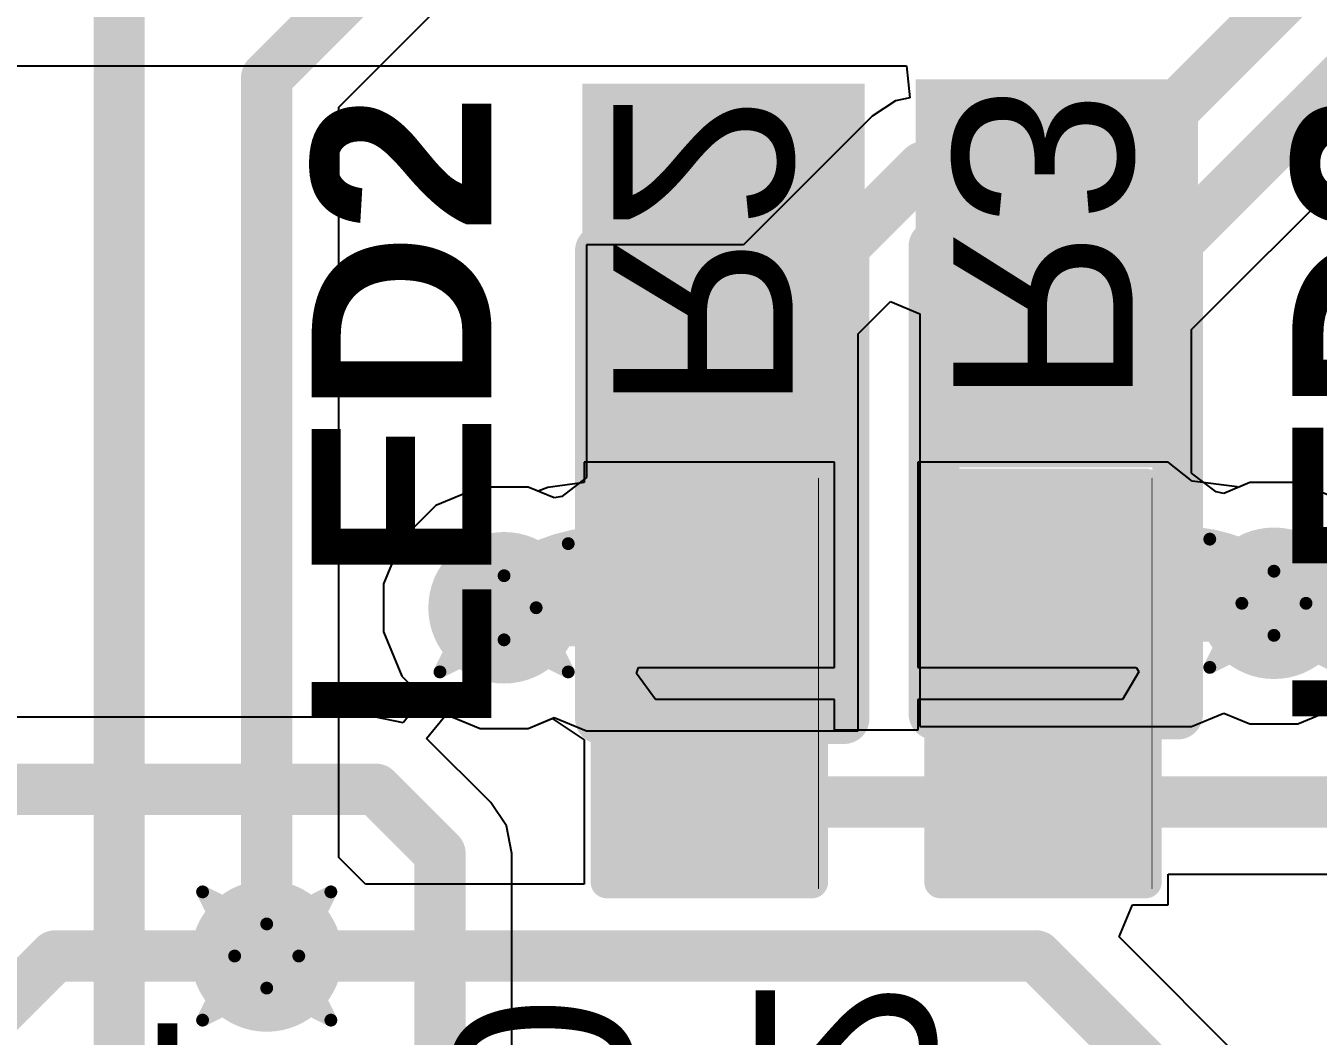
# Model space of a CAD drawing. Header units: inches. Extents: x -8 to 384, y -12 to 64.
# Drawn here: x 15.91 to 21.03, y 8.75 to 12.75 of the extents above; entities that cross this region are included whole.
import ezdxf

# ---------------------------------------------------------------- set-up
doc = ezdxf.new("R2010")
doc.units = ezdxf.units.IN
for name, color, linetype in [('Board_outline', 216, 'Continuous'), ('Bottom Layer', 5, 'Continuous'), ('Bottom Overlay', 54, 'Continuous'), ('Bottom Paste', 16, 'Continuous'), ('Bottom Solder', 6, 'Continuous'), ('Drill Drawing', 1, 'Continuous'), ('Top Layer', 1, 'Continuous'), ('Top Overlay', 2, 'Continuous'), ('Top Paste', 8, 'Continuous'), ('Top Solder', 216, 'Continuous'), ('Via Holes', 16, 'Continuous')]:
    doc.layers.add(name, color=color, linetype=linetype)
doc.styles.add('Arial', font='', dxfattribs={"height": 0.2})
doc.styles.add('Arial_Bold', font='', dxfattribs={"height": 0.2})
doc.styles.get('Arial').set_extended_font_data('Arial')
doc.styles.get('Arial_Bold').set_extended_font_data('Arial', bold=True)

# ---------------------------------------------------------------- blocks, each defined once
blk = doc.blocks.new('R__0402_B_16')
at = {"layer": 'Bottom Layer'}
for points in [[(-0.2413, 0.3175), (-0.2413, -0.3175), (-0.6985, -0.3175), (-0.6985, 0.3175)], [(0.6985, 0.3175), (0.6985, -0.3175), (0.2413, -0.3175), (0.2413, 0.3175)]]:
    blk.add_hatch(color=5, dxfattribs=at).paths.add_polyline_path(points)
at = {"layer": 'Bottom Paste'}
for points in [[(-0.2413, 0.3175), (-0.2413, -0.3175), (-0.6985, -0.3175), (-0.6985, 0.3175)], [(0.6985, 0.3175), (0.6985, -0.3175), (0.2413, -0.3175), (0.2413, 0.3175)]]:
    blk.add_hatch(color=16, dxfattribs=at).paths.add_polyline_path(points)
at = {"layer": 'Bottom Solder'}
for points in [[(-0.1397, 0.4191), (-0.1397, -0.4191), (-0.8001, -0.4191), (-0.8001, 0.4191)], [(0.8001, 0.4191), (0.8001, -0.4191), (0.1397, -0.4191), (0.1397, 0.4191)]]:
    blk.add_hatch(color=6, dxfattribs=at).paths.add_polyline_path(points)
at = {"layer": 'Bottom Overlay'}
for points in [[(-0.7874, -0.4064, 0.127, 0.127, 0), (-0.7874, 0.4064, 0.127, 0.127, 0)], [(0.7874, 0.4064, 0.127, 0.127, 0), (-0.7874, 0.4064, 0.127, 0.127, 0)], [(0.7874, -0.4064, 0.127, 0.127, 0), (0.7874, 0.4064, 0.127, 0.127, 0)], [(0.8128, 0.4318, 0.00323, 0.00323, 0), (-0.8128, 0.4318, 0.00323, 0.00323, 0)], [(0.7874, -0.4064, 0.127, 0.127, 0), (-0.7874, -0.4064, 0.127, 0.127, 0)]]:
    blk.add_lwpolyline(points, format="xyseb", dxfattribs=at)
for points in [[(-0.8191, 0.4064, 0.0635, 0.0635, 1), (-0.7556, 0.4064, 0.0635, 0.0635, 1)], [(-0.8191, 0.4064, 0.0635, 0.0635, 1), (-0.7556, 0.4064, 0.0635, 0.0635, 1)], [(0.7556, 0.4064, 0.0635, 0.0635, 1), (0.8191, 0.4064, 0.0635, 0.0635, 1)], [(0.7556, 0.4064, 0.0635, 0.0635, 1), (0.8191, 0.4064, 0.0635, 0.0635, 1)], [(-0.8136, 0.4318, 0.00161, 0.00161, 1), (-0.812, 0.4318, 0.00161, 0.00161, 1)], [(0.812, 0.4318, 0.00161, 0.00161, 1), (0.8136, 0.4318, 0.00161, 0.00161, 1)], [(-0.8191, -0.4064, 0.0635, 0.0635, 1), (-0.7556, -0.4064, 0.0635, 0.0635, 1)], [(-0.8191, -0.4064, 0.0635, 0.0635, 1), (-0.7556, -0.4064, 0.0635, 0.0635, 1)], [(0.7556, -0.4064, 0.0635, 0.0635, 1), (0.8191, -0.4064, 0.0635, 0.0635, 1)], [(0.7556, -0.4064, 0.0635, 0.0635, 1), (0.8191, -0.4064, 0.0635, 0.0635, 1)]]:
    blk.add_lwpolyline(points, format="xyseb", close=True, dxfattribs=at)
blk = doc.blocks.new('R__0402_B_17')
at = {"layer": 'Bottom Layer'}
for points in [[(-0.2413, 0.3175), (-0.2413, -0.3175), (-0.6985, -0.3175), (-0.6985, 0.3175)], [(0.6985, 0.3175), (0.6985, -0.3175), (0.2413, -0.3175), (0.2413, 0.3175)]]:
    blk.add_hatch(color=5, dxfattribs=at).paths.add_polyline_path(points)
at = {"layer": 'Bottom Paste'}
for points in [[(-0.2413, 0.3175), (-0.2413, -0.3175), (-0.6985, -0.3175), (-0.6985, 0.3175)], [(0.6985, 0.3175), (0.6985, -0.3175), (0.2413, -0.3175), (0.2413, 0.3175)]]:
    blk.add_hatch(color=16, dxfattribs=at).paths.add_polyline_path(points)
at = {"layer": 'Bottom Solder'}
for points in [[(-0.1397, 0.4191), (-0.1397, -0.4191), (-0.8001, -0.4191), (-0.8001, 0.4191)], [(0.8001, 0.4191), (0.8001, -0.4191), (0.1397, -0.4191), (0.1397, 0.4191)]]:
    blk.add_hatch(color=6, dxfattribs=at).paths.add_polyline_path(points)
at = {"layer": 'Bottom Overlay'}
for points in [[(-0.7874, -0.4064, 0.127, 0.127, 0), (-0.7874, 0.4064, 0.127, 0.127, 0)], [(0.7874, 0.4064, 0.127, 0.127, 0), (-0.7874, 0.4064, 0.127, 0.127, 0)], [(0.7874, -0.4064, 0.127, 0.127, 0), (0.7874, 0.4064, 0.127, 0.127, 0)], [(0.8128, 0.4318, 0.00323, 0.00323, 0), (-0.8128, 0.4318, 0.00323, 0.00323, 0)], [(0.7874, -0.4064, 0.127, 0.127, 0), (-0.7874, -0.4064, 0.127, 0.127, 0)]]:
    blk.add_lwpolyline(points, format="xyseb", dxfattribs=at)
for points in [[(-0.8191, 0.4064, 0.0635, 0.0635, 1), (-0.7556, 0.4064, 0.0635, 0.0635, 1)], [(-0.8191, 0.4064, 0.0635, 0.0635, 1), (-0.7556, 0.4064, 0.0635, 0.0635, 1)], [(0.7556, 0.4064, 0.0635, 0.0635, 1), (0.8191, 0.4064, 0.0635, 0.0635, 1)], [(0.7556, 0.4064, 0.0635, 0.0635, 1), (0.8191, 0.4064, 0.0635, 0.0635, 1)], [(-0.8136, 0.4318, 0.00161, 0.00161, 1), (-0.812, 0.4318, 0.00161, 0.00161, 1)], [(0.812, 0.4318, 0.00161, 0.00161, 1), (0.8136, 0.4318, 0.00161, 0.00161, 1)], [(-0.8191, -0.4064, 0.0635, 0.0635, 1), (-0.7556, -0.4064, 0.0635, 0.0635, 1)], [(-0.8191, -0.4064, 0.0635, 0.0635, 1), (-0.7556, -0.4064, 0.0635, 0.0635, 1)], [(0.7556, -0.4064, 0.0635, 0.0635, 1), (0.8191, -0.4064, 0.0635, 0.0635, 1)], [(0.7556, -0.4064, 0.0635, 0.0635, 1), (0.8191, -0.4064, 0.0635, 0.0635, 1)]]:
    blk.add_lwpolyline(points, format="xyseb", close=True, dxfattribs=at)
blk = doc.blocks.new('LED_0402_63')
at = {"layer": 'Top Layer'}
for points in [[(-0.785, 0.36), (-0.165, 0.36), (-0.165, -0.36), (-0.785, -0.36)], [(0.165, 0.36), (0.785, 0.36), (0.785, -0.36), (0.165, -0.36)]]:
    blk.add_hatch(color=1, dxfattribs=at).paths.add_polyline_path(points)
at = {"layer": 'Top Overlay'}
blk.add_hatch(color=2, dxfattribs=at).paths.add_polyline_path([(0.9398, -0.5632), (1.6002, -0.5632), (1.6002, 0.5544), (0.9398, 0.5544)])
at = {"layer": 'Top Paste'}
for points in [[(-0.785, 0.36), (-0.165, 0.36), (-0.165, -0.36), (-0.785, -0.36)], [(0.165, 0.36), (0.785, 0.36), (0.785, -0.36), (0.165, -0.36)]]:
    blk.add_hatch(color=8, dxfattribs=at).paths.add_polyline_path(points)
at = {"layer": 'Top Solder'}
for points in [[(-0.8866, 0.4616), (-0.0634, 0.4616), (-0.0634, -0.4616), (-0.8866, -0.4616)], [(0.0634, 0.4616), (0.8866, 0.4616), (0.8866, -0.4616), (0.0634, -0.4616)]]:
    blk.add_hatch(color=216, dxfattribs=at).paths.add_polyline_path(points)
at = {"layer": 'Top Overlay'}
for points in [[(-0.9144, 0.4826, 0.2, 0.2, 0), (-0.9144, -0.4826, 0.2, 0.2, 0)], [(-0.9144, 0.4826, 0.2, 0.2, 0), (0.9398, 0.4826, 0.2, 0.2, 0)], [(0.9398, 0.4826, 0.2, 0.2, 0), (0.9398, -0.4826, 0.2, 0.2, 0)], [(-0.9144, -0.4826, 0.2, 0.2, 0), (0.9398, -0.4826, 0.2, 0.2, 0)]]:
    blk.add_lwpolyline(points, format="xyseb", dxfattribs=at)
for points in [[(-0.9644, 0.4826, 0.1, 0.1, 1), (-0.8644, 0.4826, 0.1, 0.1, 1)], [(-0.9644, 0.4826, 0.1, 0.1, 1), (-0.8644, 0.4826, 0.1, 0.1, 1)], [(0.8898, 0.4826, 0.1, 0.1, 1), (0.9898, 0.4826, 0.1, 0.1, 1)], [(0.8898, 0.4826, 0.1, 0.1, 1), (0.9898, 0.4826, 0.1, 0.1, 1)], [(-0.9644, -0.4826, 0.1, 0.1, 1), (-0.8644, -0.4826, 0.1, 0.1, 1)], [(-0.9644, -0.4826, 0.1, 0.1, 1), (-0.8644, -0.4826, 0.1, 0.1, 1)], [(0.8898, -0.4826, 0.1, 0.1, 1), (0.9898, -0.4826, 0.1, 0.1, 1)], [(0.8898, -0.4826, 0.1, 0.1, 1), (0.9898, -0.4826, 0.1, 0.1, 1)]]:
    blk.add_lwpolyline(points, format="xyseb", close=True, dxfattribs=at)
at = {"layer": 'Top Overlay', "style": 'Arial_Bold'}
blk.add_text('LED3', height=0.7112, dxfattribs=at).set_placement((-0.9898, -1.6471))
blk = doc.blocks.new('LED_0402_64')
at = {"layer": 'Top Layer'}
for points in [[(-0.785, 0.36), (-0.165, 0.36), (-0.165, -0.36), (-0.785, -0.36)], [(0.165, 0.36), (0.785, 0.36), (0.785, -0.36), (0.165, -0.36)]]:
    blk.add_hatch(color=1, dxfattribs=at).paths.add_polyline_path(points)
at = {"layer": 'Top Overlay'}
blk.add_hatch(color=2, dxfattribs=at).paths.add_polyline_path([(0.9398, -0.5634), (1.6002, -0.5634), (1.6002, 0.5542), (0.9398, 0.5542)])
at = {"layer": 'Top Paste'}
for points in [[(-0.785, 0.36), (-0.165, 0.36), (-0.165, -0.36), (-0.785, -0.36)], [(0.165, 0.36), (0.785, 0.36), (0.785, -0.36), (0.165, -0.36)]]:
    blk.add_hatch(color=8, dxfattribs=at).paths.add_polyline_path(points)
at = {"layer": 'Top Solder'}
for points in [[(-0.8866, 0.4616), (-0.0634, 0.4616), (-0.0634, -0.4616), (-0.8866, -0.4616)], [(0.0634, 0.4616), (0.8866, 0.4616), (0.8866, -0.4616), (0.0634, -0.4616)]]:
    blk.add_hatch(color=216, dxfattribs=at).paths.add_polyline_path(points)
at = {"layer": 'Top Overlay'}
for points in [[(-0.9144, 0.4826, 0.2, 0.2, 0), (-0.9144, -0.4826, 0.2, 0.2, 0)], [(-0.9144, 0.4826, 0.2, 0.2, 0), (0.9398, 0.4826, 0.2, 0.2, 0)], [(0.9398, 0.4826, 0.2, 0.2, 0), (0.9398, -0.4826, 0.2, 0.2, 0)], [(-0.9144, -0.4826, 0.2, 0.2, 0), (0.9398, -0.4826, 0.2, 0.2, 0)]]:
    blk.add_lwpolyline(points, format="xyseb", dxfattribs=at)
for points in [[(-0.9644, 0.4826, 0.1, 0.1, 1), (-0.8644, 0.4826, 0.1, 0.1, 1)], [(-0.9644, 0.4826, 0.1, 0.1, 1), (-0.8644, 0.4826, 0.1, 0.1, 1)], [(0.8898, 0.4826, 0.1, 0.1, 1), (0.9898, 0.4826, 0.1, 0.1, 1)], [(0.8898, 0.4826, 0.1, 0.1, 1), (0.9898, 0.4826, 0.1, 0.1, 1)], [(-0.9644, -0.4826, 0.1, 0.1, 1), (-0.8644, -0.4826, 0.1, 0.1, 1)], [(-0.9644, -0.4826, 0.1, 0.1, 1), (-0.8644, -0.4826, 0.1, 0.1, 1)], [(0.8898, -0.4826, 0.1, 0.1, 1), (0.9898, -0.4826, 0.1, 0.1, 1)], [(0.8898, -0.4826, 0.1, 0.1, 1), (0.9898, -0.4826, 0.1, 0.1, 1)]]:
    blk.add_lwpolyline(points, format="xyseb", close=True, dxfattribs=at)
at = {"layer": 'Top Overlay', "style": 'Arial_Bold'}
blk.add_text('LED2', height=0.7112, dxfattribs=at).set_placement((-0.978, 0.9141))

msp = doc.modelspace()

# ---------------------------------------------------------------- hatches: boundary and pattern name
at = {"layer": 'Bottom Layer'}
h = msp.add_hatch(color=5, dxfattribs=at)
edge = h.paths.add_edge_path()
edge.add_arc((17.8054, 10.447), 0.3, 0, 360)
h = msp.add_hatch(color=5, dxfattribs=at)
edge = h.paths.add_edge_path()
edge.add_arc((20.8534, 10.4648), 0.3, 0, 360)
h = msp.add_hatch(color=5, dxfattribs=at)
edge = h.paths.add_edge_path()
edge.add_arc((16.8656, 9.0678), 0.3, 0, 360)
at = {"layer": 'Top Layer'}
h = msp.add_hatch(color=1, dxfattribs=at)
edge = h.paths.add_edge_path()
edge.add_arc((17.8054, 10.447), 0.3, 0, 360)
h = msp.add_hatch(color=1, dxfattribs=at)
edge = h.paths.add_edge_path()
edge.add_arc((20.8534, 10.4648), 0.3, 0, 360)
h = msp.add_hatch(color=1, dxfattribs=at)
edge = h.paths.add_edge_path()
edge.add_arc((16.8656, 9.0678), 0.3, 0, 360)
at = {"layer": 'Via Holes'}
h = msp.add_hatch(color=7, dxfattribs=at)
edge = h.paths.add_edge_path()
edge.add_arc((17.8054, 10.447), 0.15, 0, 360)
h = msp.add_hatch(color=7, dxfattribs=at)
edge = h.paths.add_edge_path()
edge.add_arc((20.8534, 10.4648), 0.15, 0, 360)
h = msp.add_hatch(color=7, dxfattribs=at)
edge = h.paths.add_edge_path()
edge.add_arc((16.8656, 9.0678), 0.15, 0, 360)

# ---------------------------------------------------------------- linework, layer by layer
at = {"layer": 'Board_outline'}
msp.add_lwpolyline([(37.5368, 13.3604, 0.254, 0.254, 1), (-7.4632, 13.3604, 0.254, 0.254, 1)], format="xyseb", close=True, dxfattribs=at)
at = {"layer": 'Bottom Layer'}
for p, q in [((17.1505, 12.4296), (18.1912, 13.4703)), ((17.1505, 9.4586), (17.1505, 12.4296)), ((19.1135, 11.0236), (18.1229, 11.0236)), ((18.1229, 11.0236), (18.1229, 10.943)), ((19.1135, 10.2108), (19.1135, 11.0236)), ((20.4343, 11.0236), (19.4437, 11.0236)), ((19.4437, 11.0236), (19.4437, 10.2108)), ((20.5303, 10.9488), (20.4343, 11.0236)), ((20.4343, 11.0236), (20.4343, 11.0236)), ((20.4343, 11.0236), (20.4343, 11.0236)), ((17.7104, 10.9248), (17.5347, 10.8521)), ((17.9004, 10.9248), (17.7104, 10.9248)), ((17.9405, 10.9082), (17.9004, 10.9248)), ((17.9784, 10.9239), (17.9405, 10.9082)), ((18.1229, 10.943), (17.9784, 10.9239)), ((20.7075, 10.9255), (20.5303, 10.9488)), ((20.7123, 10.9235), (20.7075, 10.9255)), ((20.7584, 10.9426), (20.7123, 10.9235)), ((20.9484, 10.9426), (20.7584, 10.9426)), ((21.1241, 10.8699), (20.9484, 10.9426)), ((17.5347, 10.8521), (17.4003, 10.7177)), ((17.4003, 10.7177), (17.3276, 10.542)), ((17.3276, 10.542), (17.3276, 10.352)), ((17.3276, 10.352), (17.4003, 10.1763)), ((18.3303, 10.1864), (18.3381, 10.2108)), ((18.4052, 10.0838), (18.3303, 10.1864)), ((18.3381, 10.2108), (19.1135, 10.2108)), ((19.4437, 10.2108), (20.3073, 10.2108)), ((20.3186, 10.1932), (20.2541, 10.0838)), ((20.3073, 10.2108), (20.3096, 10.2094)), ((20.3096, 10.2094), (20.3186, 10.1932)), ((17.4003, 10.1763), (17.5347, 10.0419)), ((19.1135, 10.0838), (18.4052, 10.0838)), ((19.1135, 9.9623), (19.1135, 10.0838)), ((20.2541, 10.0838), (19.4437, 10.0838)), ((19.4437, 10.0838), (19.4437, 9.9623)), ((17.5347, 10.0419), (17.7104, 9.9692)), ((17.9004, 9.9692), (17.9959, 10.0087)), ((17.9959, 10.0087), (18.1229, 9.9239)), ((17.7104, 9.9692), (17.9004, 9.9692)), ((19.4437, 9.9623), (19.1135, 9.9623)), ((18.1229, 9.9239), (18.1229, 9.3527)), ((17.2564, 9.3527), (17.1505, 9.4586)), ((20.4343, 9.271), (20.4343, 9.3925)), ((20.4343, 9.3925), (23.4786, 9.3925)), ((18.1229, 9.3527), (17.2564, 9.3527)), ((20.2403, 9.144), (20.2929, 9.271)), ((20.2929, 9.271), (20.4343, 9.271)), ((20.9278, 8.4564), (20.2403, 9.144))]:
    msp.add_line(p, q, dxfattribs=at)
for points in [[(16.8656, 12.5476, 0.2032, 0.2032, 0), (20.066, 15.748, 0.2032, 0.2032, 0)], [(16.2814, 6.1341, 0.2032, 0.2032, 0), (16.2814, 13.1826, 0.2032, 0.2032, 0)], [(16.8656, 9.0678, 0.2032, 0.2032, 0), (16.8656, 12.5476, 0.2032, 0.2032, 0)], [(17.8054, 10.447, 0.3048, 0.3048, -0.198912), (18.2163, 10.6172, 0.3048, 0.3048, 0)], [(18.2163, 10.6172, 0.3048, 0.3048, 0), (18.6182, 10.6172, 0.3048, 0.3048, 0)], [(19.939, 10.6172, 0.3048, 0.3048, 0), (20.4855, 10.6172, 0.3048, 0.3048, 0)], [(20.4855, 10.6172, 0.3048, 0.3048, -0.198912), (20.8534, 10.4648, 0.3048, 0.3048, 0)], [(18.6182, 9.6774, 0.2032, 0.2032, 0), (19.939, 9.6774, 0.2032, 0.2032, 0)], [(19.939, 9.6774, 0.2032, 0.2032, 0), (23.5966, 9.6774, 0.2032, 0.2032, 0)], [(16.8656, 9.0678, 0.2032, 0.2032, 0), (19.9136, 9.0678, 0.2032, 0.2032, 0)], [(19.9136, 9.0678, 0.2032, 0.2032, 0), (20.7264, 8.255, 0.2032, 0.2032, 0)]]:
    msp.add_lwpolyline(points, format="xyseb", dxfattribs=at)
for points in [[(16.8148, 12.5476, 0.1016, 0.1016, 1), (16.9164, 12.5476, 0.1016, 0.1016, 1)], [(16.8148, 12.5476, 0.1016, 0.1016, 1), (16.9164, 12.5476, 0.1016, 0.1016, 1)], [(18.1401, 10.6172, 0.1524, 0.1524, 1), (18.2925, 10.6172, 0.1524, 0.1524, 1)], [(18.1401, 10.6172, 0.1524, 0.1524, 1), (18.2925, 10.6172, 0.1524, 0.1524, 1)], [(18.542, 10.6172, 0.1524, 0.1524, 1), (18.6944, 10.6172, 0.1524, 0.1524, 1)], [(19.8628, 10.6172, 0.1524, 0.1524, 1), (20.0152, 10.6172, 0.1524, 0.1524, 1)], [(20.4093, 10.6172, 0.1524, 0.1524, 1), (20.5617, 10.6172, 0.1524, 0.1524, 1)], [(20.4093, 10.6172, 0.1524, 0.1524, 1), (20.5617, 10.6172, 0.1524, 0.1524, 1)], [(17.7292, 10.447, 0.1524, 0.1524, 1), (17.8816, 10.447, 0.1524, 0.1524, 1)], [(20.7772, 10.4648, 0.1524, 0.1524, 1), (20.9296, 10.4648, 0.1524, 0.1524, 1)], [(18.5674, 9.6774, 0.1016, 0.1016, 1), (18.669, 9.6774, 0.1016, 0.1016, 1)], [(19.8882, 9.6774, 0.1016, 0.1016, 1), (19.9898, 9.6774, 0.1016, 0.1016, 1)], [(19.8882, 9.6774, 0.1016, 0.1016, 1), (19.9898, 9.6774, 0.1016, 0.1016, 1)], [(16.8148, 9.0678, 0.1016, 0.1016, 1), (16.9164, 9.0678, 0.1016, 0.1016, 1)], [(16.8148, 9.0678, 0.1016, 0.1016, 1), (16.9164, 9.0678, 0.1016, 0.1016, 1)], [(19.8628, 9.0678, 0.1016, 0.1016, 1), (19.9644, 9.0678, 0.1016, 0.1016, 1)], [(19.8628, 9.0678, 0.1016, 0.1016, 1), (19.9644, 9.0678, 0.1016, 0.1016, 1)]]:
    msp.add_lwpolyline(points, format="xyseb", close=True, dxfattribs=at)
at = {"layer": 'Drill Drawing'}
for points in [[(17.5514, 10.701, 0.0508, 0.0508, 0), (17.8054, 10.574, 0.0508, 0.0508, 0)], [(17.5514, 10.701, 0.0508, 0.0508, 0), (17.6784, 10.447, 0.0508, 0.0508, 0)], [(17.8054, 10.574, 0.0508, 0.0508, 0), (18.0594, 10.701, 0.0508, 0.0508, 0)], [(17.9324, 10.447, 0.0508, 0.0508, 0), (18.0594, 10.701, 0.0508, 0.0508, 0)], [(20.5994, 10.7188, 0.0508, 0.0508, 0), (20.8534, 10.5918, 0.0508, 0.0508, 0)], [(20.5994, 10.7188, 0.0508, 0.0508, 0), (20.7264, 10.4648, 0.0508, 0.0508, 0)], [(20.8534, 10.5918, 0.0508, 0.0508, 0), (21.1074, 10.7188, 0.0508, 0.0508, 0)], [(20.9804, 10.4648, 0.0508, 0.0508, 0), (21.1074, 10.7188, 0.0508, 0.0508, 0)], [(20.5994, 10.2108, 0.0508, 0.0508, 0), (20.7264, 10.4648, 0.0508, 0.0508, 0)], [(20.9804, 10.4648, 0.0508, 0.0508, 0), (21.1074, 10.2108, 0.0508, 0.0508, 0)], [(17.5514, 10.193, 0.0508, 0.0508, 0), (17.6784, 10.447, 0.0508, 0.0508, 0)], [(17.9324, 10.447, 0.0508, 0.0508, 0), (18.0594, 10.193, 0.0508, 0.0508, 0)], [(17.5514, 10.193, 0.0508, 0.0508, 0), (17.8054, 10.32, 0.0508, 0.0508, 0)], [(17.8054, 10.32, 0.0508, 0.0508, 0), (18.0594, 10.193, 0.0508, 0.0508, 0)], [(20.5994, 10.2108, 0.0508, 0.0508, 0), (20.8534, 10.3378, 0.0508, 0.0508, 0)], [(20.8534, 10.3378, 0.0508, 0.0508, 0), (21.1074, 10.2108, 0.0508, 0.0508, 0)], [(16.6116, 9.3218, 0.0508, 0.0508, 0), (16.8656, 9.1948, 0.0508, 0.0508, 0)], [(16.6116, 9.3218, 0.0508, 0.0508, 0), (16.7386, 9.0678, 0.0508, 0.0508, 0)], [(16.8656, 9.1948, 0.0508, 0.0508, 0), (17.1196, 9.3218, 0.0508, 0.0508, 0)], [(16.9926, 9.0678, 0.0508, 0.0508, 0), (17.1196, 9.3218, 0.0508, 0.0508, 0)], [(16.6116, 8.8138, 0.0508, 0.0508, 0), (16.7386, 9.0678, 0.0508, 0.0508, 0)], [(16.9926, 9.0678, 0.0508, 0.0508, 0), (17.1196, 8.8138, 0.0508, 0.0508, 0)], [(16.6116, 8.8138, 0.0508, 0.0508, 0), (16.8656, 8.9408, 0.0508, 0.0508, 0)], [(16.8656, 8.9408, 0.0508, 0.0508, 0), (17.1196, 8.8138, 0.0508, 0.0508, 0)]]:
    msp.add_lwpolyline(points, format="xyseb", dxfattribs=at)
for points in [[(17.5387, 10.701, 0.0254, 0.0254, 1), (17.5641, 10.701, 0.0254, 0.0254, 1)], [(17.5387, 10.701, 0.0254, 0.0254, 1), (17.5641, 10.701, 0.0254, 0.0254, 1)], [(18.0467, 10.701, 0.0254, 0.0254, 1), (18.0721, 10.701, 0.0254, 0.0254, 1)], [(18.0467, 10.701, 0.0254, 0.0254, 1), (18.0721, 10.701, 0.0254, 0.0254, 1)], [(20.5867, 10.7188, 0.0254, 0.0254, 1), (20.6121, 10.7188, 0.0254, 0.0254, 1)], [(20.5867, 10.7188, 0.0254, 0.0254, 1), (20.6121, 10.7188, 0.0254, 0.0254, 1)], [(17.7927, 10.574, 0.0254, 0.0254, 1), (17.8181, 10.574, 0.0254, 0.0254, 1)], [(17.7927, 10.574, 0.0254, 0.0254, 1), (17.8181, 10.574, 0.0254, 0.0254, 1)], [(20.8407, 10.5918, 0.0254, 0.0254, 1), (20.8661, 10.5918, 0.0254, 0.0254, 1)], [(20.8407, 10.5918, 0.0254, 0.0254, 1), (20.8661, 10.5918, 0.0254, 0.0254, 1)], [(20.7137, 10.4648, 0.0254, 0.0254, 1), (20.7391, 10.4648, 0.0254, 0.0254, 1)], [(20.7137, 10.4648, 0.0254, 0.0254, 1), (20.7391, 10.4648, 0.0254, 0.0254, 1)], [(20.9677, 10.4648, 0.0254, 0.0254, 1), (20.9931, 10.4648, 0.0254, 0.0254, 1)], [(20.9677, 10.4648, 0.0254, 0.0254, 1), (20.9931, 10.4648, 0.0254, 0.0254, 1)], [(17.6657, 10.447, 0.0254, 0.0254, 1), (17.6911, 10.447, 0.0254, 0.0254, 1)], [(17.6657, 10.447, 0.0254, 0.0254, 1), (17.6911, 10.447, 0.0254, 0.0254, 1)], [(17.9197, 10.447, 0.0254, 0.0254, 1), (17.9451, 10.447, 0.0254, 0.0254, 1)], [(17.9197, 10.447, 0.0254, 0.0254, 1), (17.9451, 10.447, 0.0254, 0.0254, 1)], [(17.7927, 10.32, 0.0254, 0.0254, 1), (17.8181, 10.32, 0.0254, 0.0254, 1)], [(17.7927, 10.32, 0.0254, 0.0254, 1), (17.8181, 10.32, 0.0254, 0.0254, 1)], [(20.8407, 10.3378, 0.0254, 0.0254, 1), (20.8661, 10.3378, 0.0254, 0.0254, 1)], [(20.8407, 10.3378, 0.0254, 0.0254, 1), (20.8661, 10.3378, 0.0254, 0.0254, 1)], [(20.5867, 10.2108, 0.0254, 0.0254, 1), (20.6121, 10.2108, 0.0254, 0.0254, 1)], [(20.5867, 10.2108, 0.0254, 0.0254, 1), (20.6121, 10.2108, 0.0254, 0.0254, 1)], [(17.5387, 10.193, 0.0254, 0.0254, 1), (17.5641, 10.193, 0.0254, 0.0254, 1)], [(17.5387, 10.193, 0.0254, 0.0254, 1), (17.5641, 10.193, 0.0254, 0.0254, 1)], [(18.0467, 10.193, 0.0254, 0.0254, 1), (18.0721, 10.193, 0.0254, 0.0254, 1)], [(18.0467, 10.193, 0.0254, 0.0254, 1), (18.0721, 10.193, 0.0254, 0.0254, 1)], [(16.5989, 9.3218, 0.0254, 0.0254, 1), (16.6243, 9.3218, 0.0254, 0.0254, 1)], [(16.5989, 9.3218, 0.0254, 0.0254, 1), (16.6243, 9.3218, 0.0254, 0.0254, 1)], [(17.1069, 9.3218, 0.0254, 0.0254, 1), (17.1323, 9.3218, 0.0254, 0.0254, 1)], [(17.1069, 9.3218, 0.0254, 0.0254, 1), (17.1323, 9.3218, 0.0254, 0.0254, 1)], [(16.8529, 9.1948, 0.0254, 0.0254, 1), (16.8783, 9.1948, 0.0254, 0.0254, 1)], [(16.8529, 9.1948, 0.0254, 0.0254, 1), (16.8783, 9.1948, 0.0254, 0.0254, 1)], [(16.7259, 9.0678, 0.0254, 0.0254, 1), (16.7513, 9.0678, 0.0254, 0.0254, 1)], [(16.7259, 9.0678, 0.0254, 0.0254, 1), (16.7513, 9.0678, 0.0254, 0.0254, 1)], [(16.9799, 9.0678, 0.0254, 0.0254, 1), (17.0053, 9.0678, 0.0254, 0.0254, 1)], [(16.9799, 9.0678, 0.0254, 0.0254, 1), (17.0053, 9.0678, 0.0254, 0.0254, 1)], [(16.8529, 8.9408, 0.0254, 0.0254, 1), (16.8783, 8.9408, 0.0254, 0.0254, 1)], [(16.8529, 8.9408, 0.0254, 0.0254, 1), (16.8783, 8.9408, 0.0254, 0.0254, 1)], [(16.5989, 8.8138, 0.0254, 0.0254, 1), (16.6243, 8.8138, 0.0254, 0.0254, 1)], [(16.5989, 8.8138, 0.0254, 0.0254, 1), (16.6243, 8.8138, 0.0254, 0.0254, 1)], [(17.1069, 8.8138, 0.0254, 0.0254, 1), (17.1323, 8.8138, 0.0254, 0.0254, 1)], [(17.1069, 8.8138, 0.0254, 0.0254, 1), (17.1323, 8.8138, 0.0254, 0.0254, 1)]]:
    msp.add_lwpolyline(points, format="xyseb", close=True, dxfattribs=at)
at = {"layer": 'Top Layer'}
for p, q in [((20.5276, 11.5497), (21.705, 12.7272)), ((15.3727, 12.5934), (19.3989, 12.5934)), ((19.3989, 12.5934), (19.4115, 12.4664)), ((19.355, 12.4552), (19.2626, 12.3934)), ((19.4115, 12.4664), (19.355, 12.4552)), ((19.2626, 12.3934), (18.7539, 11.8848)), ((19.2626, 12.3934), (19.2626, 12.3934)), ((18.7539, 11.8848), (18.1312, 11.8848)), ((18.1312, 11.8848), (18.1312, 10.9628)), ((19.2068, 11.5319), (19.3347, 11.6598)), ((19.3347, 11.6598), (19.452, 11.6112)), ((19.452, 11.6112), (19.452, 10.927)), ((19.2068, 10.9092), (19.2068, 11.5319)), ((20.5276, 10.9806), (20.5276, 11.5497)), ((18.1312, 10.9628), (18.0336, 10.8882)), ((20.6252, 10.906), (20.5276, 10.9806)), ((17.7104, 10.9248), (17.5347, 10.8521)), ((17.9004, 10.9248), (17.7104, 10.9248)), ((18.0042, 10.8818), (17.9004, 10.9248)), ((19.2068, 9.9592), (19.2068, 10.9092)), ((19.452, 10.927), (19.452, 9.977)), ((20.6546, 10.8996), (20.6252, 10.906)), ((20.7584, 10.9426), (20.6546, 10.8996)), ((20.9484, 10.9426), (20.7584, 10.9426)), ((21.1241, 10.8699), (20.9484, 10.9426)), ((17.5347, 10.8521), (17.4003, 10.7177)), ((18.0336, 10.8882), (18.0042, 10.8818)), ((17.4003, 10.7177), (17.3276, 10.542)), ((17.3276, 10.542), (17.3276, 10.352)), ((17.3276, 10.352), (17.4003, 10.1763)), ((17.4003, 10.1763), (17.4852, 10.0915)), ((17.4852, 10.0915), (17.4064, 9.9914)), ((20.5276, 9.977), (20.6546, 10.03)), ((20.6546, 10.03), (20.7584, 9.987)), ((20.9484, 9.987), (21.1241, 10.0597)), ((17.2974, 10.0131), (15.0876, 10.0131)), ((17.4064, 9.9914), (17.2974, 10.0131)), ((17.2974, 10.0131), (17.2974, 10.0131)), ((17.4988, 9.9296), (17.5765, 10.0247)), ((17.5765, 10.0247), (17.7104, 9.9692)), ((17.9004, 9.9692), (18.0042, 10.0122)), ((18.0042, 10.0122), (18.1312, 9.9592)), ((20.7584, 9.987), (20.9484, 9.987)), ((17.7531, 9.6754), (17.4988, 9.9296)), ((17.7104, 9.9692), (17.9004, 9.9692)), ((18.1312, 9.9592), (18.1312, 9.9592)), ((18.1312, 9.9592), (19.2068, 9.9592)), ((19.452, 9.977), (20.5276, 9.977)), ((20.5276, 9.977), (20.5276, 9.977)), ((17.8148, 9.583), (17.7531, 9.6754)), ((17.7531, 9.6754), (17.7531, 9.6754)), ((17.8365, 9.4739), (17.8148, 9.583)), ((17.8365, 8.6209), (17.8365, 9.4739)), ((17.8365, 9.4739), (17.8365, 9.4739))]:
    msp.add_line(p, q, dxfattribs=at)
for points in [[(20.2282, 12.192, 0.2032, 0.2032, 0), (22.057, 14.0208, 0.2032, 0.2032, 0)], [(19.9898, 11.4148, 0.2032, 0.2032, 0), (21.5036, 12.9286, 0.2032, 0.2032, 0)], [(18.669, 11.397, 0.2032, 0.2032, 0), (19.464, 12.192, 0.2032, 0.2032, 0)], [(19.464, 12.192, 0.2032, 0.2032, 0), (20.2282, 12.192, 0.2032, 0.2032, 0)], [(17.8054, 10.447, 0.3048, 0.3048, 0), (18.669, 10.447, 0.3048, 0.3048, 0)], [(19.9898, 10.4648, 0.3048, 0.3048, 0), (20.8534, 10.4648, 0.3048, 0.3048, 0)], [(15.0876, 9.7282, 0.2032, 0.2032, 0), (17.2974, 9.7282, 0.2032, 0.2032, 0)], [(17.2974, 9.7282, 0.2032, 0.2032, 0), (17.5517, 9.4739, 0.2032, 0.2032, 0)], [(17.5517, 7.6624, 0.2032, 0.2032, 0), (17.5517, 9.4739, 0.2032, 0.2032, 0)], [(14.2614, 7.3018, 0.2032, 0.2032, 0), (16.0274, 9.0678, 0.2032, 0.2032, 0)], [(16.0274, 9.0678, 0.2032, 0.2032, 0), (16.8656, 9.0678, 0.2032, 0.2032, 0)]]:
    msp.add_lwpolyline(points, format="xyseb", dxfattribs=at)
for points in [[(19.4132, 12.192, 0.1016, 0.1016, 1), (19.5148, 12.192, 0.1016, 0.1016, 1)], [(19.4132, 12.192, 0.1016, 0.1016, 1), (19.5148, 12.192, 0.1016, 0.1016, 1)], [(20.1774, 12.192, 0.1016, 0.1016, 1), (20.279, 12.192, 0.1016, 0.1016, 1)], [(20.1774, 12.192, 0.1016, 0.1016, 1), (20.279, 12.192, 0.1016, 0.1016, 1)], [(19.939, 11.4148, 0.1016, 0.1016, 1), (20.0406, 11.4148, 0.1016, 0.1016, 1)], [(18.6182, 11.397, 0.1016, 0.1016, 1), (18.7198, 11.397, 0.1016, 0.1016, 1)], [(17.7292, 10.447, 0.1524, 0.1524, 1), (17.8816, 10.447, 0.1524, 0.1524, 1)], [(18.5928, 10.447, 0.1524, 0.1524, 1), (18.7452, 10.447, 0.1524, 0.1524, 1)], [(19.9136, 10.4648, 0.1524, 0.1524, 1), (20.066, 10.4648, 0.1524, 0.1524, 1)], [(20.7772, 10.4648, 0.1524, 0.1524, 1), (20.9296, 10.4648, 0.1524, 0.1524, 1)], [(17.2466, 9.7282, 0.1016, 0.1016, 1), (17.3482, 9.7282, 0.1016, 0.1016, 1)], [(17.2466, 9.7282, 0.1016, 0.1016, 1), (17.3482, 9.7282, 0.1016, 0.1016, 1)], [(17.5009, 9.4739, 0.1016, 0.1016, 1), (17.6025, 9.4739, 0.1016, 0.1016, 1)], [(17.5009, 9.4739, 0.1016, 0.1016, 1), (17.6025, 9.4739, 0.1016, 0.1016, 1)], [(15.9766, 9.0678, 0.1016, 0.1016, 1), (16.0782, 9.0678, 0.1016, 0.1016, 1)], [(15.9766, 9.0678, 0.1016, 0.1016, 1), (16.0782, 9.0678, 0.1016, 0.1016, 1)], [(16.8148, 9.0678, 0.1016, 0.1016, 1), (16.9164, 9.0678, 0.1016, 0.1016, 1)]]:
    msp.add_lwpolyline(points, format="xyseb", close=True, dxfattribs=at)

# ---------------------------------------------------------------- block references
for name, p, rotation in [('LED_0402_63', (19.9898, 10.9398), 90), ('LED_0402_64', (18.669, 10.922), 90), ('R__0402_B_17', (18.6182, 10.1473), 270), ('R__0402_B_16', (19.939, 10.1473), 270)]:
    msp.add_blockref(name, p, dxfattribs=dict(rotation=rotation))

# ---------------------------------------------------------------- texts
at = {"layer": 'Bottom Overlay', "style": 'Arial', "text_generation_flag": 2}
for s, p in [('R2', (18.2373, 11.2185)), ('R3', (19.5835, 11.2439)), ('R12', (18.8009, 7.1591)), ('R10', (17.6023, 7.0869)), ('R11', (16.4339, 7.0276))]:
    msp.add_text(s, height=0.7112, rotation=270, dxfattribs=at).set_placement(p)
at = {"layer": 'Top Overlay', "style": 'Arial_Bold'}
for s, p in [('LED2', (17.7549, 9.944)), ('LED3', (21.6454, 9.95))]:
    msp.add_text(s, height=0.7112, rotation=90, dxfattribs=at).set_placement(p)

doc.saveas('drawing.dxf')
